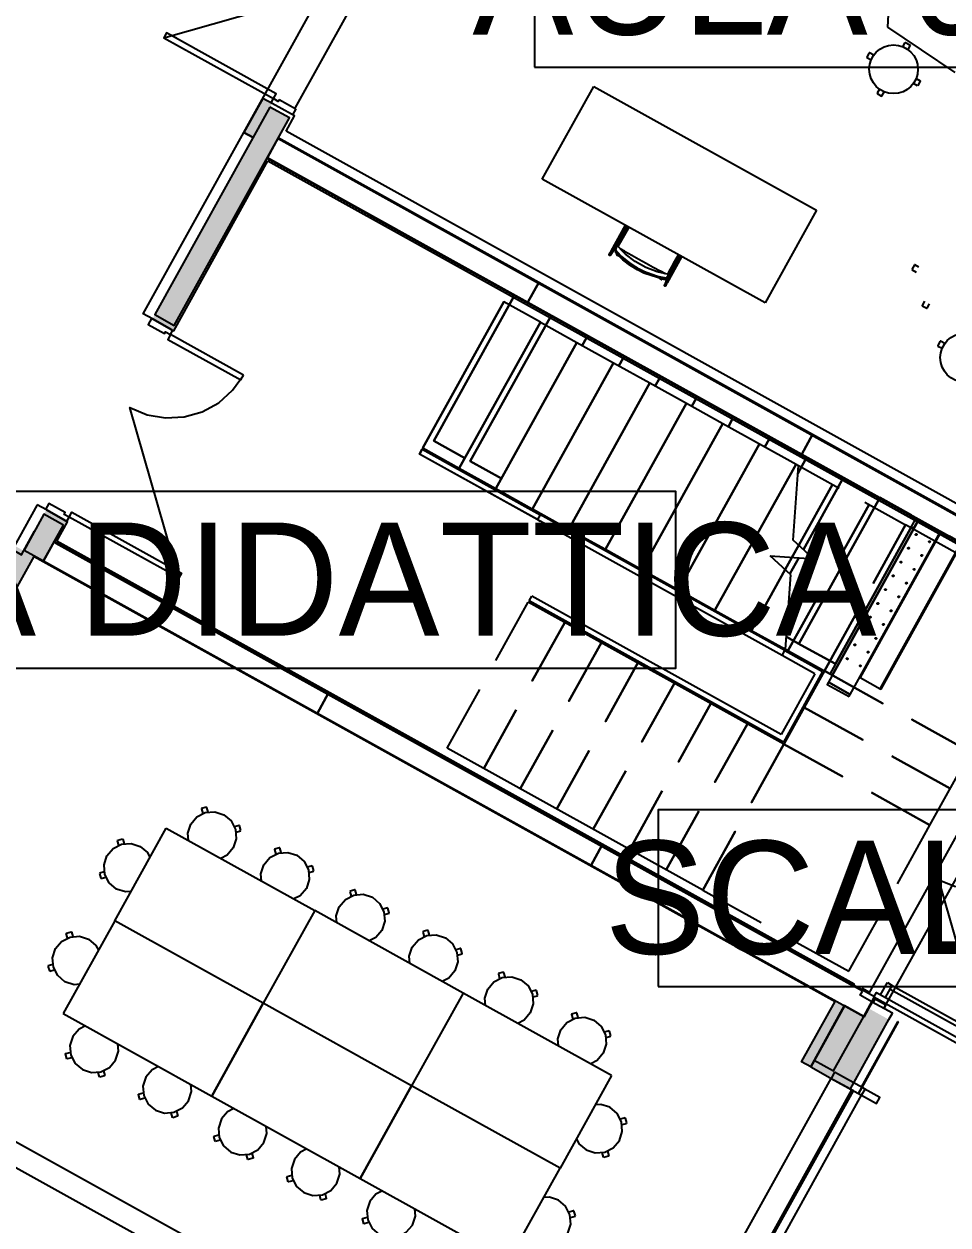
# Model space of a CAD drawing. Header units: metres. Extents: x 2.3 to 42.8, y 0.9 to 31.9.
# Drawn here: x 29.856 to 32.47, y 14.276 to 17.672 of the extents above; entities that cross this region are included whole.
import ezdxf

# ---------------------------------------------------------------- set-up
doc = ezdxf.new("R2010")
doc.units = ezdxf.units.M
for name, color, linetype in [('ARREDI', 9, 'Continuous'), ('PARETI_STRUTTURE', 7, 'Continuous'), ('PILASTRI_SETTI', 8, 'Continuous'), ('PORTE_SCALE', 2, 'Continuous'), ('WAYFINDING_RIQUADRI', 7, 'Continuous'), ('WAYFINDING_TESTI', 7, 'Continuous')]:
    doc.layers.add(name, color=color, linetype=linetype)

msp = doc.modelspace()

# ---------------------------------------------------------------- linework, layer by layer
at = {"layer": 'ARREDI'}
for points in [[(32.309, 17.8599), (32.2986, 17.6633)], [(32.2986, 17.6633), (32.4889, 17.5349)], [(32.3421, 17.6077), (32.3486, 17.6195)], [(32.3486, 17.6195), (32.3497, 17.6198)], [(32.3497, 17.6198), (32.3621, 17.6129)], [(32.3624, 17.6118), (32.3559, 17.6001)], [(32.3621, 17.6129), (32.3624, 17.6118)], [(32.247, 17.5904), (32.2401, 17.578)], [(32.2401, 17.578), (32.2404, 17.5769)], [(32.2404, 17.5769), (32.2521, 17.5704)], [(32.248, 17.5907), (32.247, 17.5904)], [(32.2598, 17.5842), (32.248, 17.5907)], [(31.3222, 17.2334), (31.4679, 17.4957)], [(31.4679, 17.4957), (32.0978, 17.1459)], [(32.3835, 17.4974), (32.3718, 17.504)], [(32.3795, 17.5177), (32.3912, 17.5112)], [(32.3846, 17.4978), (32.3835, 17.4975)], [(32.3915, 17.5101), (32.3846, 17.4978)], [(32.3912, 17.5112), (32.3915, 17.5101)], [(32.2757, 17.4881), (32.2692, 17.4763)], [(32.2692, 17.4763), (32.2695, 17.4753)], [(32.2695, 17.4753), (32.2819, 17.4684)], [(32.2819, 17.4684), (32.2829, 17.4687)], [(32.2829, 17.4687), (32.2894, 17.4804)], [(31.9522, 16.8836), (31.3222, 17.2334)], [(32.0978, 17.1459), (31.9522, 16.8836)], [(31.5668, 17.0976), (31.5649, 17.0941), (31.5575, 17.0807), (31.55, 17.0674), (31.5426, 17.054), (31.5364, 17.0429)], [(31.5138, 17.0175), (31.513, 17.0175), (31.5123, 17.0177), (31.5118, 17.0182), (31.5114, 17.0189), (31.5113, 17.0196), (31.5114, 17.0204), (31.5117, 17.0208), (31.5117, 17.0208), (31.5118, 17.021), (31.5124, 17.0215), (31.5131, 17.0217)], [(31.5156, 17.0195), (31.5155, 17.0188), (31.5152, 17.0184), (31.5152, 17.0183), (31.5151, 17.0182), (31.5145, 17.0177), (31.5138, 17.0175)], [(31.5162, 17.0292), (31.5161, 17.0292)], [(31.5161, 17.0292), (31.5162, 17.0292), (31.5165, 17.0291), (31.5169, 17.0288)], [(31.5169, 17.0288), (31.5175, 17.0285)], [(31.5251, 17.0326), (31.5245, 17.0331), (31.5241, 17.0338), (31.524, 17.0345), (31.524, 17.0345), (31.5242, 17.0352), (31.5242, 17.0353), (31.5245, 17.0358), (31.5251, 17.0363), (31.5258, 17.0365)], [(31.5258, 17.0365), (31.5266, 17.0365), (31.5273, 17.0362), (31.5279, 17.0358), (31.5282, 17.0351), (31.5283, 17.0344), (31.5283, 17.0344), (31.5282, 17.0337), (31.5281, 17.0335), (31.5278, 17.033), (31.5272, 17.0326), (31.5265, 17.0323)], [(31.5261, 17.0321), (31.5285, 17.0375), (31.5291, 17.0388)], [(31.527, 17.0298), (31.5277, 17.0287)], [(31.5277, 17.0287), (31.527, 17.0297)], [(31.5302, 17.0437), (31.5296, 17.0442), (31.5292, 17.0449), (31.5291, 17.0456), (31.5293, 17.0463), (31.5295, 17.0468), (31.5295, 17.0468), (31.5296, 17.047), (31.5302, 17.0474), (31.5309, 17.0477)], [(31.6668, 16.954), (31.6693, 16.9537), (31.6716, 16.9536), (31.6732, 16.9537), (31.6741, 16.9541), (31.6774, 16.959), (31.6806, 16.9639), (31.6473, 16.9714), (31.6152, 16.9837), (31.5853, 17.0003), (31.558, 17.021), (31.5339, 17.0454), (31.5315, 17.04), (31.5291, 17.0346)], [(31.5291, 17.0346), (31.5292, 17.0337), (31.53, 17.0322), (31.5313, 17.0303), (31.5329, 17.0284)], [(31.5329, 17.0284), (31.5312, 17.0304), (31.5299, 17.0323), (31.5292, 17.0337), (31.5291, 17.0346)], [(31.5294, 17.0256), (31.5293, 17.0255), (31.5292, 17.0255), (31.5293, 17.0255), (31.5295, 17.0257), (31.5298, 17.026), (31.5303, 17.0264), (31.5309, 17.0269), (31.5314, 17.0274)], [(31.5309, 17.0477), (31.5317, 17.0477), (31.5324, 17.0474), (31.5329, 17.0469), (31.5333, 17.0462), (31.5334, 17.0455)], [(31.5315, 17.0274), (31.5319, 17.0279), (31.5323, 17.0282), (31.5324, 17.0283)], [(31.5316, 17.0434), (31.5339, 17.0454)], [(31.5339, 17.0454), (31.5316, 17.0434)], [(31.5333, 17.0214), (31.533, 17.0208), (31.5327, 17.0202), (31.5324, 17.0198), (31.5323, 17.0196)], [(31.5769, 16.9906), (31.5613, 17.0019), (31.5466, 17.0146), (31.5329, 17.0284)], [(31.533, 17.0283), (31.5466, 17.0145), (31.5614, 17.0019), (31.5769, 16.9906)], [(31.5549, 17.0298), (31.5427, 17.0365)], [(31.5427, 17.0365), (31.5552, 17.0296), (31.5753, 17.0184), (31.5955, 17.0072), (31.6157, 16.996), (31.6359, 16.9848), (31.656, 16.9736), (31.6685, 16.9666)], [(31.6772, 16.9647), (31.6823, 16.9738), (31.6885, 16.9851), (31.6948, 16.9964), (31.7011, 17.0077), (31.7074, 17.019)], [(31.5914, 16.9818), (31.5774, 16.9903)], [(31.5775, 16.9902), (31.5914, 16.9818)], [(32.3746, 16.9905), (32.3678, 16.9781)], [(32.3757, 16.9908), (32.3746, 16.9905)], [(32.3874, 16.9843), (32.3757, 16.9908)], [(31.5963, 16.979), (31.6112, 16.9715), (31.6292, 16.9642), (31.6477, 16.9584), (31.6667, 16.9541)], [(31.6668, 16.954), (31.6479, 16.9584), (31.6293, 16.9642), (31.6112, 16.9715), (31.5963, 16.979)], [(31.6685, 16.9666), (31.6563, 16.9734)], [(31.6596, 16.9489), (31.6597, 16.9491), (31.66, 16.9495), (31.6603, 16.9501), (31.6607, 16.9507)], [(31.6663, 16.9497), (31.6663, 16.9494), (31.6662, 16.9494), (31.6662, 16.9494)], [(31.6666, 16.9516), (31.6665, 16.9509), (31.6664, 16.9502)], [(31.6675, 16.9501), (31.6664, 16.9502)], [(31.6664, 16.9502), (31.6674, 16.95)], [(31.667, 16.9536), (31.6669, 16.9534), (31.6669, 16.9529), (31.6667, 16.9523)], [(31.6741, 16.9541), (31.6733, 16.9537), (31.6716, 16.9536), (31.6694, 16.9537), (31.6669, 16.954)], [(31.6699, 16.9498), (31.6687, 16.9499)], [(31.6688, 16.9499), (31.6701, 16.9498)], [(31.6727, 16.9499), (31.671, 16.9498)], [(31.6711, 16.9497), (31.6727, 16.9499)], [(31.6735, 16.9507), (31.6733, 16.9515), (31.6734, 16.9522), (31.6737, 16.9527), (31.6737, 16.9529), (31.6743, 16.9534), (31.675, 16.9536), (31.6757, 16.9537), (31.6764, 16.9534), (31.677, 16.953), (31.6774, 16.9524)], [(31.6774, 16.9523), (31.6776, 16.9516), (31.6775, 16.9509), (31.6773, 16.9504), (31.6772, 16.9502), (31.6767, 16.9498), (31.6767, 16.9497), (31.676, 16.9495), (31.6752, 16.9494), (31.6745, 16.9497), (31.6739, 16.9501)], [(31.6777, 16.9565), (31.6768, 16.9552), (31.6744, 16.9516)], [(31.6806, 16.9639), (31.6803, 16.9616)], [(31.6805, 16.963), (31.681, 16.9635), (31.6817, 16.9638), (31.6825, 16.9639), (31.6832, 16.9636), (31.6838, 16.9632), (31.6842, 16.9626)], [(31.6842, 16.9626), (31.6844, 16.9618), (31.6843, 16.9611), (31.6842, 16.9609), (31.6842, 16.9609), (31.6839, 16.9604), (31.6834, 16.9599), (31.6827, 16.9596), (31.682, 16.9596)], [(32.3678, 16.9781), (32.3681, 16.977)], [(32.3681, 16.977), (32.3798, 16.9705)], [(31.6676, 16.932), (31.6674, 16.9328), (31.6675, 16.9335), (31.6676, 16.9337), (31.6676, 16.9338), (31.6679, 16.9342), (31.6684, 16.9347)], [(31.6716, 16.9337), (31.6717, 16.933), (31.6717, 16.9322), (31.6716, 16.932), (31.6716, 16.932), (31.6713, 16.9316), (31.6708, 16.9311), (31.6701, 16.9308), (31.6693, 16.9308), (31.6686, 16.931), (31.668, 16.9314), (31.6676, 16.932)], [(31.675, 16.941), (31.6756, 16.9407)], [(31.6756, 16.9407), (31.676, 16.9404), (31.6763, 16.9403)], [(31.6764, 16.9403), (31.6763, 16.9403)], [(32.4033, 16.8881), (32.3968, 16.8764)], [(32.4106, 16.8688), (32.4171, 16.8805)], [(32.3968, 16.8764), (32.3971, 16.8754)], [(32.3971, 16.8753), (32.4095, 16.8685)], [(32.4095, 16.8685), (32.4106, 16.8688)], [(32.4478, 16.7748), (32.4409, 16.7625)], [(32.4409, 16.7624), (32.4412, 16.7614)], [(32.4412, 16.7614), (32.4529, 16.7549)], [(32.4489, 16.7751), (32.4478, 16.7748)], [(32.4606, 16.7686), (32.4489, 16.7751)], [(32.0005, 15.8864), (30.9748, 16.4559), (30.9824, 16.4697), (31.3167, 16.2841)], [(32.0082, 15.9001), (30.9824, 16.4697), (30.9748, 16.4559)], [(31.3091, 16.2703), (30.9748, 16.4559)], [(32.0468, 16.4236), (32.1624, 16.3595)], [(32.2342, 16.3196), (32.3497, 16.2555)], [(31.3238, 16.2801), (31.3167, 16.2841), (31.3091, 16.2703), (31.3162, 16.2664)], [(32.5152, 16.1635), (32.3497, 16.2555)], [(31.1908, 15.8717), (31.2827, 16.0372)], [(32.0056, 15.6358), (31.2827, 16.0372)], [(31.2847, 16.0407), (31.2923, 16.0544)], [(32.0041, 15.6412), (31.2847, 16.0407)], [(31.998, 15.6626), (31.2923, 16.0544)], [(32.0935, 15.8347), (32.0005, 15.8864), (32.0082, 15.9001)], [(32.0082, 15.9001), (32.115, 15.8409)], [(32.0101, 15.9036), (32.1203, 15.8424)], [(32.0935, 15.8347), (31.998, 15.6626)], [(32.115, 15.8409), (32.0041, 15.6412)], [(32.1203, 15.8424), (32.0056, 15.6358)], [(31.0534, 15.6241), (31.1453, 15.7897)], [(32.4187, 15.4065), (32.5334, 15.613), (32.3678, 15.7049), (32.5334, 15.613), (32.6253, 15.7786)], [(31.7763, 15.2228), (31.0534, 15.6241)], [(30.3723, 15.457), (30.3587, 15.4531)], [(30.3733, 15.4564), (30.3723, 15.457)], [(30.3769, 15.4435), (30.3733, 15.4564)], [(30.3214, 15.3631), (30.3197, 15.3834), (30.3279, 15.409), (30.3453, 15.4295), (30.3692, 15.4418), (30.396, 15.444), (30.4216, 15.4358), (30.4421, 15.4184), (30.4544, 15.3945)], [(30.3587, 15.4531), (30.3581, 15.4521)], [(30.3581, 15.4521), (30.3618, 15.4392)], [(30.1129, 15.1357), (30.2585, 15.398)], [(30.2585, 15.398), (30.6785, 15.1648)], [(30.4544, 15.3945), (30.4566, 15.3677), (30.4484, 15.3421), (30.431, 15.3216), (30.4129, 15.3123)], [(30.4647, 15.4056), (30.4519, 15.402)], [(30.4562, 15.3868), (30.4691, 15.3905)], [(30.4657, 15.4051), (30.4647, 15.4056)], [(30.4696, 15.3915), (30.4657, 15.4051)], [(30.4691, 15.3905), (30.4696, 15.3915)], [(31.7763, 15.2228), (31.8682, 15.3883), (31.7763, 15.2228), (31.9418, 15.1308)], [(32.3268, 15.2409), (32.4187, 15.4065)], [(30.085, 15.267), (30.0828, 15.2938), (30.091, 15.3194), (30.1084, 15.3399), (30.1323, 15.3522), (30.1591, 15.3544), (30.1847, 15.3462), (30.2052, 15.3288), (30.2124, 15.3149)], [(30.1212, 15.3625), (30.1217, 15.3635)], [(30.1249, 15.3496), (30.1212, 15.3625)], [(30.1217, 15.3635), (30.1353, 15.3674)], [(30.1354, 15.3674), (30.1363, 15.3668)], [(30.1363, 15.3668), (30.14, 15.354)], [(30.5279, 15.2484), (30.5263, 15.2687), (30.5345, 15.2943), (30.5519, 15.3148), (30.5758, 15.3271), (30.6026, 15.3293), (30.6282, 15.3211), (30.6487, 15.3037), (30.661, 15.2798)], [(30.5652, 15.3384), (30.5647, 15.3374)], [(30.5647, 15.3374), (30.5683, 15.3245)], [(30.5788, 15.3423), (30.5652, 15.3384)], [(30.5798, 15.3418), (30.5788, 15.3423)], [(30.5835, 15.3289), (30.5798, 15.3418)], [(30.6713, 15.291), (30.6584, 15.2873)], [(30.6723, 15.2904), (30.6713, 15.291)], [(30.6762, 15.2768), (30.6722, 15.2904)], [(30.0704, 15.271), (30.0698, 15.2701)], [(30.0698, 15.2701), (30.0737, 15.2564)], [(30.0833, 15.2747), (30.0704, 15.271)], [(30.0737, 15.2564), (30.0747, 15.2559)], [(30.0747, 15.2559), (30.0876, 15.2596)], [(30.159, 15.2188), (30.1434, 15.2175), (30.1178, 15.2257), (30.0973, 15.2431), (30.085, 15.267)], [(30.661, 15.2798), (30.6632, 15.253), (30.655, 15.2274), (30.6376, 15.2069), (30.6195, 15.1976)], [(30.6627, 15.2721), (30.6756, 15.2758)], [(30.6756, 15.2758), (30.6762, 15.2768)], [(30.7786, 15.2199), (30.7781, 15.2189)], [(30.7781, 15.2189), (30.7818, 15.206)], [(30.7923, 15.2238), (30.7786, 15.2199)], [(30.7932, 15.2233), (30.7923, 15.2238)], [(30.7969, 15.2104), (30.7932, 15.2233)], [(30.7414, 15.1299), (30.7397, 15.1502), (30.7479, 15.1758), (30.7653, 15.1963), (30.7892, 15.2086), (30.816, 15.2108), (30.8416, 15.2026), (30.8621, 15.1852), (30.8744, 15.1613)], [(30.6785, 15.1648), (30.5328, 14.9025), (30.1129, 15.1357)], [(31.0985, 14.9316), (30.6785, 15.1648), (30.5328, 14.9025)], [(30.8744, 15.1613), (30.8766, 15.1345), (30.8684, 15.1089), (30.851, 15.0884), (30.8329, 15.0791)], [(30.8847, 15.1725), (30.8718, 15.1688)], [(30.8761, 15.1536), (30.889, 15.1573)], [(30.8857, 15.1719), (30.8847, 15.1725)], [(30.8896, 15.1583), (30.8857, 15.1719)], [(30.889, 15.1573), (30.8896, 15.1583)], [(32.1894, 14.9934), (32.2813, 15.159)], [(29.9394, 15.0047), (29.9372, 15.0315), (29.9454, 15.0571), (29.9628, 15.0776), (29.9867, 15.0899), (30.0135, 15.0921), (30.0391, 15.0839), (30.0596, 15.0665), (30.0667, 15.0526)], [(29.9755, 15.1002), (29.9761, 15.1012)], [(29.9792, 15.0873), (29.9755, 15.1002)], [(29.9761, 15.1012), (29.9897, 15.1051)], [(29.9897, 15.1051), (29.9907, 15.1045)], [(29.9907, 15.1045), (29.9944, 15.0916)], [(30.9479, 15.0152), (30.9462, 15.0355), (30.9544, 15.0611), (30.9718, 15.0817), (30.9957, 15.0939), (31.0225, 15.0962), (31.0481, 15.0879), (31.0686, 15.0706), (31.0809, 15.0466)], [(30.9852, 15.1052), (30.9846, 15.1042)], [(30.9846, 15.1042), (30.9883, 15.0914)], [(30.9988, 15.1091), (30.9852, 15.1052)], [(30.9998, 15.1086), (30.9988, 15.1091)], [(31.0035, 15.0957), (30.9998, 15.1086)], [(32.0238, 15.0853), (32.1894, 14.9934)], [(31.0809, 15.0466), (31.0831, 15.0198), (31.0749, 14.9943), (31.0576, 14.9737), (31.0394, 14.9644)], [(31.0912, 15.0578), (31.0784, 15.0541)], [(31.0922, 15.0572), (31.0912, 15.0578)], [(31.0961, 15.0436), (31.0922, 15.0572)], [(29.9376, 15.0124), (29.9247, 15.0087)], [(31.0827, 15.0389), (31.0956, 15.0426)], [(31.0956, 15.0426), (31.0961, 15.0436)], [(29.9247, 15.0087), (29.9242, 15.0078)], [(29.9242, 15.0078), (29.9281, 14.9941)], [(29.9281, 14.9941), (29.9291, 14.9936)], [(29.9291, 14.9936), (29.942, 14.9973)], [(30.0134, 14.9565), (29.9978, 14.9552), (29.9722, 14.9634), (29.9517, 14.9808), (29.9394, 15.0047)], [(31.1986, 14.9867), (31.198, 14.9857)], [(31.198, 14.9857), (31.2017, 14.9728)], [(31.2122, 14.9906), (31.1986, 14.9867)], [(31.2132, 14.9901), (31.2122, 14.9906)], [(31.2169, 14.9772), (31.2132, 14.9901)], [(31.1613, 14.8967), (31.1597, 14.917), (31.1679, 14.9426), (31.1853, 14.9631), (31.2092, 14.9754), (31.236, 14.9776), (31.2616, 14.9694), (31.2821, 14.9521), (31.2944, 14.9281)], [(31.0984, 14.9316), (30.9528, 14.6693), (30.5328, 14.9025)], [(31.5184, 14.6985), (31.0985, 14.9316), (30.9528, 14.6693)], [(31.2944, 14.9281), (31.2966, 14.9013), (31.2884, 14.8757), (31.271, 14.8552), (31.2529, 14.8459)], [(31.3047, 14.9393), (31.2918, 14.9356)], [(31.2961, 14.9204), (31.309, 14.9241)], [(31.3056, 14.9387), (31.3047, 14.9393)], [(31.3095, 14.9251), (31.3056, 14.9387)], [(31.309, 14.9241), (31.3095, 14.9251)], [(31.4188, 14.8759), (31.4051, 14.872)], [(31.4197, 14.8754), (31.4188, 14.8759)], [(31.3679, 14.7821), (31.3662, 14.8024), (31.3744, 14.828), (31.3918, 14.8485), (31.4157, 14.8608), (31.4425, 14.863), (31.4681, 14.8547), (31.4886, 14.8374), (31.5009, 14.8135)], [(31.4051, 14.872), (31.4046, 14.8711)], [(31.4046, 14.8711), (31.4083, 14.8582)], [(31.4234, 14.8625), (31.4197, 14.8754)], [(32.2254, 14.6651), (32.3282, 14.8501)], [(32.3285, 14.8499), (32.2258, 14.6649)], [(30.0301, 14.8385), (30.012, 14.8292), (29.9946, 14.8087), (29.9864, 14.7831), (29.9886, 14.7563), (30.0009, 14.7324), (30.0214, 14.715), (30.047, 14.7068), (30.0738, 14.709)], [(31.5009, 14.8135), (31.5031, 14.7867), (31.4949, 14.7611), (31.4775, 14.7406), (31.4594, 14.7312)], [(31.5112, 14.8246), (31.4983, 14.8209)], [(31.5026, 14.8058), (31.5155, 14.8095)], [(31.5122, 14.8241), (31.5112, 14.8246)], [(31.5161, 14.8104), (31.5122, 14.8241)], [(31.5155, 14.8095), (31.5161, 14.8104)], [(30.0738, 14.709), (30.0977, 14.7213), (30.1151, 14.7418), (30.1233, 14.7674), (30.1216, 14.7877)], [(29.9734, 14.7593), (29.974, 14.7603)], [(29.9773, 14.7457), (29.9734, 14.7593)], [(29.974, 14.7603), (29.9869, 14.7639)], [(29.9783, 14.7451), (29.9773, 14.7457)], [(29.9912, 14.7488), (29.9783, 14.7451)], [(30.0698, 14.6943), (30.0661, 14.7072)], [(30.0812, 14.7116), (30.0849, 14.6987)], [(30.2367, 14.7238), (30.2185, 14.7145), (30.2011, 14.694), (30.1929, 14.6684), (30.1951, 14.6416), (30.2074, 14.6177), (30.2279, 14.6003), (30.2535, 14.5921), (30.2803, 14.5943)], [(30.0708, 14.6938), (30.0698, 14.6943)], [(30.0844, 14.6977), (30.0708, 14.6938)], [(30.0849, 14.6987), (30.0844, 14.6977)], [(30.2803, 14.5943), (30.3042, 14.6066), (30.3216, 14.6271), (30.3298, 14.6527), (30.3282, 14.673)], [(31.5184, 14.6985), (31.3728, 14.4362)], [(30.18, 14.6446), (30.1805, 14.6456)], [(30.1839, 14.631), (30.18, 14.6446)], [(30.1805, 14.6456), (30.1934, 14.6493)], [(31.3728, 14.4362), (30.9528, 14.6693)], [(30.1848, 14.6304), (30.1839, 14.631)], [(30.1977, 14.6341), (30.1848, 14.6304)], [(30.4501, 14.6053), (30.432, 14.596), (30.4146, 14.5755), (30.4064, 14.5499), (30.4086, 14.5231), (30.4209, 14.4992), (30.4414, 14.4818), (30.467, 14.4736), (30.4938, 14.4758)], [(31.499, 14.4819), (31.5229, 14.4942), (31.5403, 14.5148), (31.5485, 14.5404), (31.5463, 14.5671), (31.534, 14.591), (31.5135, 14.6084), (31.4879, 14.6167), (31.4723, 14.6154)], [(30.2763, 14.5796), (30.2726, 14.5925)], [(30.2773, 14.5791), (30.2763, 14.5796)], [(30.2909, 14.583), (30.2773, 14.5791)], [(30.2878, 14.5969), (30.2915, 14.584)], [(30.2915, 14.584), (30.2909, 14.583)], [(31.5566, 14.5783), (31.5437, 14.5746)], [(31.5575, 14.5777), (31.5566, 14.5783)], [(31.5614, 14.5641), (31.5575, 14.5777)], [(30.4938, 14.4758), (30.5177, 14.4881), (30.535, 14.5086), (30.5433, 14.5342), (30.5416, 14.5545)], [(31.548, 14.5594), (31.5609, 14.5631)], [(31.5609, 14.5631), (31.5614, 14.5641)], [(30.3934, 14.5261), (30.3939, 14.5271)], [(30.3973, 14.5125), (30.3934, 14.5261)], [(30.3939, 14.5271), (30.4068, 14.5308)], [(30.3983, 14.5119), (30.3973, 14.5125)], [(30.4112, 14.5156), (30.3983, 14.5119)], [(31.4189, 14.5193), (31.4261, 14.5053), (31.4466, 14.488), (31.4722, 14.4797), (31.499, 14.4819)], [(30.4898, 14.4611), (30.4861, 14.474)], [(30.5012, 14.4784), (30.5049, 14.4655)], [(30.6566, 14.4906), (30.6385, 14.4813), (30.6211, 14.4608), (30.6129, 14.4352), (30.6151, 14.4084), (30.6274, 14.3845), (30.6479, 14.3671), (30.6735, 14.3589), (30.7003, 14.3611)], [(31.495, 14.4673), (31.4913, 14.4802)], [(31.5096, 14.4707), (31.4959, 14.4668)], [(31.5064, 14.4845), (31.5101, 14.4716)], [(31.5101, 14.4716), (31.5096, 14.4707)], [(30.4907, 14.4606), (30.4898, 14.4611)], [(30.5044, 14.4645), (30.4907, 14.4606)], [(30.5049, 14.4655), (30.5044, 14.4645)], [(30.7003, 14.3611), (30.7242, 14.3734), (30.7416, 14.3939), (30.7498, 14.4195), (30.7481, 14.4398)], [(31.4959, 14.4668), (31.495, 14.4673)], [(30.5999, 14.4114), (30.6005, 14.4124)], [(30.6038, 14.3978), (30.5999, 14.4114)], [(30.6005, 14.4124), (30.6134, 14.4161)], [(30.6177, 14.4009), (30.6048, 14.3973)], [(30.6048, 14.3973), (30.6038, 14.3978)], [(30.87, 14.3721), (30.8519, 14.3628), (30.8345, 14.3423), (30.8263, 14.3167), (30.8285, 14.2899), (30.8408, 14.266), (30.8613, 14.2486), (30.8869, 14.2404), (30.9137, 14.2426)], [(30.6963, 14.3465), (30.6926, 14.3594)], [(30.6973, 14.3459), (30.6963, 14.3465)], [(30.7109, 14.3498), (30.6973, 14.3459)], [(30.7077, 14.3637), (30.7114, 14.3508)], [(30.7114, 14.3508), (30.7109, 14.3498)], [(31.3533, 14.2196), (31.3772, 14.2319), (31.3946, 14.2524), (31.4028, 14.278), (31.4006, 14.3048), (31.3883, 14.3287), (31.3678, 14.3461), (31.3422, 14.3544), (31.3266, 14.3531)], [(30.9137, 14.2426), (30.9376, 14.2549), (30.955, 14.2754), (30.9632, 14.301), (30.9616, 14.3213)], [(31.4109, 14.316), (31.398, 14.3123)], [(31.4024, 14.2971), (31.4153, 14.3008)], [(31.4119, 14.3154), (31.4109, 14.316)], [(31.4158, 14.3018), (31.4119, 14.3154)], [(31.4153, 14.3008), (31.4158, 14.3018)], [(30.8134, 14.2929), (30.8139, 14.2939)], [(30.8173, 14.2793), (30.8134, 14.2929)], [(30.8139, 14.2939), (30.8268, 14.2976)], [(30.8182, 14.2788), (30.8173, 14.2793)], [(30.8311, 14.2824), (30.8182, 14.2787)]]:
    msp.add_lwpolyline(points, dxfattribs=at)
for points in [[(30.5521, 17.437), (30.2262, 16.8501), (30.2813, 16.8195), (30.6072, 17.4065)], [(31.3121, 16.9408), (30.5756, 17.3497), (30.5451, 17.2946), (31.2815, 16.8857)], [(32.0866, 16.5107), (31.3121, 16.9408), (31.2815, 16.8857), (32.056, 16.4556)], [(32.8611, 16.0807), (32.0866, 16.5107), (32.056, 16.4556), (32.8305, 16.0256)], [(32.0477, 16.1982), (32.1431, 16.3701)], [(32.3792, 16.2728), (32.3655, 16.2804), (32.3669, 16.283), (32.2774, 16.3327), (32.048, 15.9196), (32.1513, 15.8623)], [(32.1545, 16.1473), (32.2464, 16.3128)], [(29.9678, 16.255), (29.9128, 16.2856), (29.8564, 16.184), (29.9114, 16.1534)], [(32.1935, 15.7761), (32.4481, 16.2346), (32.3861, 16.269), (32.1316, 15.8105)], [(32.4697, 16.2248), (32.3664, 16.2822), (32.3655, 16.2804), (32.4687, 16.2231)], [(32.3659, 16.2487), (32.1365, 15.8356), (32.1434, 15.8318), (32.3727, 16.2449)], [(32.2578, 16.0899), (32.3497, 16.2555)], [(29.9114, 16.1535), (30.686, 15.7234), (30.7166, 15.7785), (29.942, 16.2085)], [(32.5074, 16.205), (32.4736, 16.2238), (32.4722, 16.2212), (32.4488, 16.2342), (32.2209, 15.8237), (32.278, 15.7919)], [(32.3782, 16.2295), (32.3793, 16.2304), (32.3808, 16.2302), (32.3818, 16.2291), (32.3816, 16.2276), (32.3804, 16.2266), (32.3789, 16.2268), (32.378, 16.228)], [(32.4153, 16.2088), (32.4165, 16.2098), (32.418, 16.2096), (32.4189, 16.2084), (32.4188, 16.2069), (32.4176, 16.206), (32.4161, 16.2062), (32.4152, 16.2073)], [(32.3563, 16.1889), (32.3565, 16.1904), (32.3577, 16.1914), (32.3592, 16.1912), (32.3601, 16.19), (32.3599, 16.1885), (32.3587, 16.1876), (32.3572, 16.1878)], [(32.3935, 16.1683), (32.3937, 16.1698), (32.3948, 16.1707), (32.3963, 16.1706), (32.3973, 16.1694), (32.3971, 16.1679), (32.3959, 16.167), (32.3944, 16.1671)], [(32.0093, 16.129), (32.0285, 16.1636)], [(32.3348, 16.1514), (32.336, 16.1523), (32.3375, 16.1522), (32.3384, 16.151), (32.3383, 16.1495), (32.3371, 16.1486), (32.3356, 16.1487), (32.3346, 16.1499)], [(32.313, 16.1109), (32.3131, 16.1124), (32.3143, 16.1133), (32.3158, 16.1131), (32.3168, 16.112), (32.3166, 16.1105), (32.3154, 16.1095), (32.3139, 16.1097)], [(32.372, 16.1308), (32.3732, 16.1317), (32.3747, 16.1315), (32.3756, 16.1304), (32.3754, 16.1289), (32.3743, 16.1279), (32.3728, 16.1281), (32.3718, 16.1293)], [(32.0171, 15.8997), (32.109, 16.0653)], [(32.2915, 16.0733), (32.2926, 16.0743), (32.2941, 16.0741), (32.2951, 16.0729), (32.2949, 16.0714), (32.2937, 16.0705), (32.2922, 16.0707), (32.2913, 16.0718)], [(32.3501, 16.0902), (32.3503, 16.0917), (32.3515, 16.0927), (32.353, 16.0925), (32.3539, 16.0913), (32.3538, 16.0898), (32.3526, 16.0889), (32.3511, 16.0891)], [(32.2696, 16.0328), (32.2698, 16.0343), (32.271, 16.0352), (32.2725, 16.0351), (32.2734, 16.0339), (32.2732, 16.0324), (32.272, 16.0315), (32.2705, 16.0316)], [(32.3286, 16.0527), (32.3298, 16.0536), (32.3313, 16.0535), (32.3322, 16.0523), (32.3321, 16.0508), (32.3309, 16.0498), (32.3294, 16.05), (32.3285, 16.0512)], [(32.1203, 15.8424), (32.2122, 16.0079)], [(32.3068, 16.0122), (32.307, 16.0137), (32.3081, 16.0146), (32.3096, 16.0144), (32.3106, 16.0132), (32.3104, 16.0117), (32.3092, 16.0108), (32.3077, 16.011)], [(31.386, 15.9799), (31.2941, 15.8143)], [(32.2479, 15.9938), (32.2481, 15.9953), (32.2493, 15.9962), (32.2508, 15.996), (32.2517, 15.9948), (32.2515, 15.9933), (32.2504, 15.9924), (32.2489, 15.9926)], [(32.2853, 15.9746), (32.2865, 15.9755), (32.288, 15.9754), (32.2889, 15.9742), (32.2887, 15.9727), (32.2875, 15.9718), (32.286, 15.9719), (32.2851, 15.9731)], [(32.2264, 15.9562), (32.2276, 15.9572), (32.2291, 15.957), (32.23, 15.9558), (32.2299, 15.9543), (32.2287, 15.9534), (32.2272, 15.9535), (32.2263, 15.9547)], [(32.2634, 15.9341), (32.2636, 15.9356), (32.2648, 15.9365), (32.2663, 15.9363), (32.2672, 15.9352), (32.2671, 15.9337), (32.2659, 15.9327), (32.2644, 15.9329)], [(31.4893, 15.9225), (31.3974, 15.757)], [(32.2046, 15.9157), (32.2048, 15.9172), (32.2059, 15.9181), (32.2074, 15.918), (32.2084, 15.9168), (32.2082, 15.9153), (32.207, 15.9143), (32.2055, 15.9145)], [(32.2419, 15.8965), (32.2431, 15.8975), (32.2446, 15.8973), (32.2455, 15.8961), (32.2454, 15.8946), (32.2442, 15.8937), (32.2427, 15.8939), (32.2418, 15.895)], [(31.5925, 15.8652), (31.5006, 15.6997)], [(32.1831, 15.8781), (32.1843, 15.8791), (32.1858, 15.8789), (32.1867, 15.8777), (32.1865, 15.8762), (32.1853, 15.8753), (32.1838, 15.8755), (32.1829, 15.8766)], [(32.1203, 15.8424), (32.2859, 15.7505)], [(32.2201, 15.856), (32.2203, 15.8575), (32.2214, 15.8584), (32.2229, 15.8583), (32.2239, 15.8571), (32.2237, 15.8556), (32.2225, 15.8547), (32.221, 15.8548)], [(31.6958, 15.8079), (31.6039, 15.6423)], [(32.1901, 15.77), (32.1935, 15.7761), (32.1316, 15.8105), (32.1282, 15.8044)], [(30.686, 15.7234), (31.4605, 15.2933), (31.4911, 15.3484), (30.7166, 15.7785)], [(31.2486, 15.7324), (31.1567, 15.5668)], [(31.7991, 15.7505), (31.7072, 15.585)], [(32.063, 15.7391), (32.2285, 15.6472)], [(31.9024, 15.6932), (31.8104, 15.5276)], [(31.3518, 15.675), (31.2599, 15.5095)], [(32.0056, 15.6358), (31.9137, 15.4703)], [(32.0056, 15.6358), (32.1712, 15.5439)], [(31.4551, 15.6177), (31.3632, 15.4521)], [(32.3105, 15.6017), (32.4761, 15.5098)], [(31.5584, 15.5603), (31.4665, 15.3948)], [(31.6617, 15.503), (31.5697, 15.3374)], [(32.2532, 15.4984), (32.4187, 15.4065)], [(31.7649, 15.4457), (31.673, 15.2801)], [(31.4605, 15.2934), (32.2314, 14.8653), (32.2619, 14.9204), (31.4911, 15.3484)], [(29.9672, 14.8734), (30.3872, 14.6402), (30.5328, 14.9025), (30.1129, 15.1357)], [(30.3872, 14.6402), (30.8072, 14.407), (30.9528, 14.6693), (30.5328, 14.9025)], [(32.1763, 14.8959), (32.0908, 14.742), (32.1459, 14.7115), (32.2314, 14.8653)], [(32.3282, 14.8501), (32.2159, 14.6479), (32.2162, 14.6477), (32.3285, 14.8499)], [(30.8072, 14.407), (31.2271, 14.1739), (31.3728, 14.4362), (30.9528, 14.6693)], [(32.1972, 14.6583), (31.9193, 14.1577), (31.9244, 14.1548), (32.2024, 14.6554)]]:
    msp.add_lwpolyline(points, close=True, dxfattribs=at)
for centre in [(32.3158, 17.5441), (32.5166, 16.7285)]:
    msp.add_circle(centre, 0.0689, dxfattribs=at)
at = {"layer": 'PARETI_STRUTTURE'}
for points in [[(30.2195, 16.8381), (30.1937, 16.8524), (30.4785, 17.3654), (32.346, 20.7287)], [(30.5784, 17.4585), (30.5755, 17.4533), (30.5618, 17.461), (30.5694, 17.4748), (30.2596, 17.6468), (30.252, 17.633), (30.7338, 17.7708), (30.7047, 17.7936), (30.6841, 17.8242), (30.6739, 17.8597), (30.6752, 17.8967), (30.6879, 17.9314)], [(30.8461, 17.8368), (30.6225, 17.434)], [(30.252, 17.633), (30.5618, 17.461)], [(30.2872, 17.6315), (30.2734, 17.6391)], [(30.532, 17.4617), (30.4785, 17.3653), (30.5043, 17.351)], [(30.5578, 17.4474), (30.532, 17.4617)], [(30.5551, 17.4489), (30.5618, 17.461)], [(30.5784, 17.4585), (30.6252, 17.4325)], [(30.6129, 17.4168), (30.5578, 17.4474)], [(30.6129, 17.4168), (30.5578, 17.4474)], [(30.6252, 17.4325), (30.6157, 17.4153)], [(30.5976, 17.369), (30.6215, 17.412), (30.6129, 17.4168)], [(30.5043, 17.351), (30.4785, 17.3654)], [(32.8497, 16.1185), (30.5976, 17.369)], [(32.8612, 16.0784), (30.5747, 17.348)], [(30.5747, 17.348), (30.5833, 17.3432)], [(30.5833, 17.3432), (32.8354, 16.0927)], [(32.8048, 16.0377), (30.5441, 17.2929), (30.5413, 17.2877)], [(30.5413, 17.2877), (30.5441, 17.2929)], [(30.5441, 17.2929), (32.8306, 16.0233)], [(30.2746, 16.8075), (30.2798, 16.8047), (30.5464, 17.2849)], [(30.5464, 17.2849), (32.802, 16.0325)], [(31.5571, 17.103), (31.5161, 17.0292)], [(31.5305, 17.0461), (31.5609, 17.1009)], [(31.563, 17.0997), (31.532, 17.0438)], [(31.5364, 17.0428), (31.5668, 17.0976)], [(31.5295, 17.0468), (31.5117, 17.0208)], [(31.5152, 17.0184), (31.5331, 17.0443)], [(31.5242, 17.0353), (31.5292, 17.046)], [(31.5285, 17.0375), (31.5276, 17.0359)], [(31.5332, 17.0441), (31.5331, 17.044), (31.533, 17.0439), (31.533, 17.0437), (31.5329, 17.0436), (31.5329, 17.0435), (31.5328, 17.0434), (31.5328, 17.0433), (31.5327, 17.0432), (31.5327, 17.043), (31.5326, 17.0429), (31.5325, 17.0428), (31.5325, 17.0427), (31.5324, 17.0426), (31.5324, 17.0425), (31.5323, 17.0423), (31.5323, 17.0422), (31.5322, 17.0421), (31.5321, 17.042), (31.5321, 17.0419), (31.532, 17.0417), (31.532, 17.0416), (31.5319, 17.0415), (31.5319, 17.0414), (31.5318, 17.0413), (31.5318, 17.0412), (31.5317, 17.041), (31.5316, 17.0409), (31.5316, 17.0408), (31.5315, 17.0407), (31.5315, 17.0406), (31.5314, 17.0404), (31.5314, 17.0403), (31.5313, 17.0402), (31.5313, 17.0401), (31.5312, 17.04), (31.5311, 17.0398), (31.5311, 17.0397), (31.531, 17.0396), (31.531, 17.0395), (31.5309, 17.0394), (31.5309, 17.0392), (31.5308, 17.0391), (31.5307, 17.039), (31.5307, 17.0389), (31.5306, 17.0388), (31.5306, 17.0387), (31.5305, 17.0385), (31.5305, 17.0384), (31.5304, 17.0383), (31.5304, 17.0382), (31.5303, 17.0381), (31.5302, 17.0379), (31.5302, 17.0378), (31.5301, 17.0377), (31.5301, 17.0376), (31.53, 17.0375), (31.53, 17.0373), (31.5299, 17.0372), (31.5299, 17.0371), (31.5298, 17.037), (31.5297, 17.0369), (31.5297, 17.0368), (31.5296, 17.0366), (31.5296, 17.0365), (31.5295, 17.0364), (31.5295, 17.0363), (31.5294, 17.0362), (31.5293, 17.0361), (31.5293, 17.0359), (31.5292, 17.0358), (31.5292, 17.0357), (31.5291, 17.0356), (31.5291, 17.0355), (31.529, 17.0353), (31.529, 17.0352), (31.5289, 17.0351), (31.5288, 17.035), (31.5288, 17.0349), (31.5287, 17.0347), (31.5287, 17.0346), (31.5286, 17.0345), (31.5286, 17.0344), (31.5285, 17.0343), (31.5285, 17.0342), (31.5284, 17.034), (31.5283, 17.0339), (31.5283, 17.0338), (31.5282, 17.0337), (31.5282, 17.0336), (31.5281, 17.0335)], [(31.5289, 17.0434), (31.5304, 17.0459)], [(31.5917, 16.9766), (31.5702, 16.9899), (31.5502, 17.0054), (31.5318, 17.0227), (31.5292, 17.0255)], [(31.5323, 17.0195), (31.5383, 17.0162)], [(31.5325, 17.0283), (31.5505, 17.0109), (31.5702, 16.9953), (31.5913, 16.9818), (31.5938, 16.9804)], [(31.7076, 17.0194), (31.6772, 16.9647)], [(31.6806, 16.9619), (31.7114, 17.0173)], [(31.7135, 17.0161), (31.6816, 16.9586)], [(31.6764, 16.9403), (31.7173, 17.014)], [(31.6662, 16.9494), (31.6098, 16.9675), (31.5917, 16.9766)], [(31.5938, 16.9804), (31.6163, 16.9693), (31.6398, 16.9606), (31.6641, 16.9542), (31.667, 16.9536)], [(31.6534, 16.9523), (31.6596, 16.9488)], [(31.6749, 16.9504), (31.6676, 16.9338)], [(31.6716, 16.932), (31.6842, 16.9609)], [(31.6737, 16.9527), (31.68, 16.9626)], [(31.6772, 16.9558), (31.6753, 16.9514)], [(31.6759, 16.9535), (31.6768, 16.9552)], [(31.6802, 16.9626), (31.6798, 16.9616)], [(31.317, 16.8289), (31.2137, 16.8862), (30.9843, 16.4731), (31.2137, 16.8862)], [(30.2168, 16.8396), (30.2072, 16.8224), (30.2541, 16.7964), (30.2569, 16.8016), (30.2707, 16.7939), (30.2774, 16.806)], [(30.2746, 16.8075), (30.2195, 16.8381)], [(30.2195, 16.8381), (30.2746, 16.8075)], [(31.317, 16.8289), (31.0876, 16.4158), (31.317, 16.8289), (31.4202, 16.7715)], [(30.2707, 16.794), (30.263, 16.7802), (30.4696, 16.6655), (30.4772, 16.6793)], [(30.4772, 16.6793), (30.2707, 16.794)], [(31.4355, 16.7631), (31.4474, 16.7846)], [(31.4355, 16.7631), (31.4474, 16.7846), (31.4355, 16.7631)], [(31.4474, 16.7846), (31.4355, 16.7631)], [(31.4202, 16.7715), (31.1909, 16.3584), (31.4202, 16.7715), (31.5235, 16.7142)], [(31.5235, 16.7142), (31.2942, 16.3011), (31.5235, 16.7142), (31.6268, 16.6569)], [(31.5388, 16.7057), (31.5507, 16.7272)], [(31.5388, 16.7057), (31.5507, 16.7272), (31.5388, 16.7057)], [(31.5507, 16.7272), (31.5388, 16.7057)], [(30.2938, 16.1056), (29.984, 16.2776), (29.9916, 16.2914), (30.3014, 16.1194), (30.2938, 16.1056), (30.156, 16.5874), (30.2048, 16.5671), (30.257, 16.5581), (30.3098, 16.561), (30.3607, 16.5755), (30.407, 16.601), (30.4465, 16.6362), (30.4772, 16.6793)], [(31.6268, 16.6569), (31.3974, 16.2438), (31.6268, 16.6569), (31.73, 16.5995)], [(31.642, 16.6484), (31.654, 16.6699)], [(31.642, 16.6484), (31.654, 16.6699), (31.642, 16.6484)], [(31.654, 16.6699), (31.642, 16.6484)], [(31.7453, 16.591), (31.7572, 16.6126)], [(31.7453, 16.591), (31.7572, 16.6126), (31.7453, 16.591)], [(31.7572, 16.6126), (31.7453, 16.591)], [(31.7301, 16.5995), (31.5007, 16.1864), (31.7301, 16.5995), (31.8333, 16.5422)], [(31.8333, 16.5422), (31.604, 16.1291), (31.8333, 16.5422), (31.9366, 16.4848)], [(31.8486, 16.5337), (31.8605, 16.5552)], [(31.8486, 16.5337), (31.8605, 16.5552), (31.8486, 16.5337)], [(31.8605, 16.5552), (31.8486, 16.5337)], [(30.9843, 16.4731), (31.0876, 16.4158)], [(31.9366, 16.4848), (31.7072, 16.0717), (31.9366, 16.4848), (32.0399, 16.4275)], [(31.9518, 16.4764), (31.9638, 16.4979)], [(31.9518, 16.4764), (31.9638, 16.4979), (31.9518, 16.4764)], [(31.9638, 16.4979), (31.9518, 16.4764)], [(32.0452, 16.4013), (32.0671, 16.4405)], [(32.0452, 16.4013), (32.0671, 16.4405), (32.0452, 16.4013)], [(32.0671, 16.4405), (32.0452, 16.4013)], [(31.0876, 16.4158), (31.1909, 16.3585)], [(32.0399, 16.4275), (31.8105, 16.0144), (32.0399, 16.4275), (32.0468, 16.4236)], [(32.0319, 16.2127), (32.0468, 16.4236)], [(31.1909, 16.3584), (31.2941, 16.3011)], [(29.8936, 16.312), (29.8235, 16.1857), (29.8493, 16.1713), (29.886, 16.2374)], [(29.9195, 16.2977), (29.8936, 16.312)], [(29.9773, 16.2656), (29.984, 16.2776), (29.9702, 16.2852), (29.9731, 16.2904), (29.9263, 16.3164), (29.9167, 16.2992)], [(29.9195, 16.2977), (29.9745, 16.2671)], [(29.9745, 16.2671), (29.9195, 16.2977)], [(31.2942, 16.3011), (31.3974, 16.2438)], [(29.886, 16.2374), (29.8554, 16.1823)], [(29.9491, 16.2091), (29.9797, 16.2642), (29.9745, 16.2671)], [(31.3974, 16.2438), (31.5007, 16.1864)], [(29.9411, 16.2068), (29.942, 16.2084)], [(32.2276, 14.9373), (29.9411, 16.2068)], [(29.942, 16.2084), (29.9471, 16.2055)], [(29.9463, 16.204), (32.2018, 14.9516), (32.2047, 14.9568), (29.9491, 16.2091)], [(29.9471, 16.2055), (29.9463, 16.204)], [(32.0898, 16.1593), (32.0319, 16.2127)], [(31.5007, 16.1864), (31.604, 16.1291)], [(31.9671, 16.1679), (32.0898, 16.1593)], [(32.025, 16.1145), (31.9671, 16.1679)], [(29.1698, 14.8785), (29.8847, 16.1661)], [(32.0814, 14.7226), (32.0556, 14.7369), (32.1506, 14.908), (29.8847, 16.1661)], [(31.604, 16.1291), (31.7072, 16.0717)], [(32.0101, 15.9036), (32.025, 16.1145)], [(31.7072, 16.0717), (31.8105, 16.0144)], [(31.8105, 16.0144), (31.9138, 15.9571)], [(31.9138, 15.9571), (32.0101, 15.9036)], [(32.2458, 14.9294), (32.5181, 15.42)], [(32.2638, 14.9149), (32.2944, 14.8979), (32.5754, 15.4039)], [(32.5918, 14.735), (32.2596, 14.9195), (32.2673, 14.9333), (32.5995, 14.7488), (32.5918, 14.735), (32.4441, 15.2517), (32.4885, 15.2341), (32.536, 15.2287), (32.5833, 15.2357), (32.6271, 15.2547), (32.6646, 15.2845), (32.693, 15.3229)], [(32.2458, 14.9294), (32.2477, 14.9329), (32.2277, 14.944), (32.2258, 14.9405)], [(32.2793, 14.9266), (32.2984, 14.961)], [(32.2931, 14.9189), (32.3122, 14.9533), (32.591, 14.7985)], [(32.2984, 14.961), (32.3122, 14.9533)], [(32.2308, 14.8635), (32.2547, 14.9065), (32.2209, 14.9252), (32.2276, 14.9373)], [(32.2581, 14.9046), (32.2648, 14.9166), (32.261, 14.9187)], [(32.3065, 14.943), (32.5853, 14.7882)], [(29.1147, 14.9091), (29.0841, 14.854), (30.6329, 13.994), (30.6635, 14.0491)], [(30.6635, 14.0491), (29.1698, 14.8785)], [(32.1764, 14.8936), (32.0814, 14.7226), (32.1365, 14.692)], [(32.0814, 14.7226), (32.1764, 14.8936)], [(32.2454, 14.8882), (32.2315, 14.8631)], [(32.2553, 14.9061), (32.2454, 14.8882)], [(32.2553, 14.9061), (32.2534, 14.9027)], [(32.2543, 14.9067), (32.2554, 14.9061)], [(32.3026, 14.8565), (32.3125, 14.8744), (32.2553, 14.9061)], [(32.1365, 14.692), (32.1936, 14.6603), (32.3025, 14.8565)], [(32.2315, 14.8631), (32.2308, 14.8635)], [(32.2032, 14.6775), (32.2886, 14.8313)], [(31.8616, 14.1897), (32.1396, 14.6903)], [(31.9477, 14.1419), (32.2256, 14.6425)]]:
    msp.add_lwpolyline(points, dxfattribs=at)
for points in [[(30.5521, 17.437), (30.2262, 16.8501), (30.2813, 16.8195), (30.6072, 17.4065)], [(31.3121, 16.9408), (30.5756, 17.3497), (30.5451, 17.2946), (31.2815, 16.8857)], [(32.0866, 16.5107), (31.3121, 16.9408), (31.2815, 16.8857), (32.056, 16.4556)], [(31.229, 16.8777), (31.2409, 16.8993), (31.0153, 16.493), (31.2409, 16.8993)], [(31.3322, 16.8204), (31.3442, 16.8419), (31.1186, 16.4357), (31.3442, 16.8419)], [(31.3442, 16.8419), (31.3322, 16.8204)], [(31.4355, 16.7631), (31.4474, 16.7846)], [(31.5388, 16.7057), (31.5507, 16.7272)], [(31.642, 16.6484), (31.654, 16.6699)], [(31.7453, 16.591), (31.7572, 16.6126)], [(31.8486, 16.5337), (31.8605, 16.5552)], [(32.8611, 16.0807), (32.0866, 16.5107), (32.056, 16.4556), (32.8305, 16.0256)], [(31.0153, 16.493), (31.1034, 16.4442)], [(31.9518, 16.4764), (31.9638, 16.4979)], [(32.0452, 16.4013), (32.0671, 16.4405)], [(31.1186, 16.4357), (31.2066, 16.3868)], [(32.1703, 16.3832), (32.0608, 16.186)], [(32.0608, 16.186), (32.1703, 16.3832)], [(32.0608, 16.186), (32.1703, 16.3832)], [(32.2736, 16.3259), (32.048, 15.9196), (32.0126, 15.9393), (32.048, 15.9196)], [(32.3792, 16.2728), (32.3655, 16.2804), (32.3669, 16.283), (32.2774, 16.3327), (32.048, 15.9196), (32.1513, 15.8623)], [(32.0549, 15.9158), (32.048, 15.9196), (32.2736, 16.3259), (32.048, 15.9196)], [(29.9678, 16.255), (29.9128, 16.2856), (29.8564, 16.184), (29.9114, 16.1534)], [(32.1935, 15.7761), (32.4481, 16.2346), (32.3861, 16.269), (32.1316, 15.8105)], [(32.4697, 16.2248), (32.3664, 16.2822), (32.3655, 16.2804), (32.4687, 16.2231)], [(32.3659, 16.2487), (32.1365, 15.8356), (32.1434, 15.8318), (32.3727, 16.2449)], [(32.3727, 16.2449), (32.3659, 16.2487)], [(32.3831, 16.2651), (32.3721, 16.2453)], [(32.3721, 16.2453), (32.3831, 16.2651)], [(29.9114, 16.1535), (30.686, 15.7234), (30.7166, 15.7785), (29.942, 16.2085)], [(32.4464, 16.2299), (32.2208, 15.8237)], [(32.5074, 16.205), (32.4736, 16.2238), (32.4722, 16.2212), (32.4488, 16.2342), (32.2209, 15.8237), (32.278, 15.7919)], [(32.3782, 16.2295), (32.3793, 16.2304), (32.3808, 16.2302), (32.3818, 16.2291), (32.3816, 16.2276), (32.3804, 16.2266), (32.3789, 16.2268), (32.378, 16.228)], [(32.4153, 16.2088), (32.4165, 16.2098), (32.418, 16.2096), (32.4189, 16.2084), (32.4188, 16.2069), (32.4176, 16.206), (32.4161, 16.2062), (32.4152, 16.2073)], [(32.0285, 16.1636), (32.0477, 16.1982)], [(32.278, 15.7919), (32.2797, 15.791), (32.5052, 16.1973), (32.2797, 15.791)], [(32.3563, 16.1889), (32.3565, 16.1904), (32.3577, 16.1914), (32.3592, 16.1912), (32.3601, 16.19), (32.3599, 16.1885), (32.3587, 16.1876), (32.3572, 16.1878)], [(32.3935, 16.1683), (32.3937, 16.1698), (32.3948, 16.1707), (32.3963, 16.1706), (32.3973, 16.1694), (32.3971, 16.1679), (32.3959, 16.167), (32.3944, 16.1671)], [(32.1506, 14.908), (29.8847, 16.1661)], [(32.0477, 16.1623), (32.0224, 16.1169)], [(32.0224, 16.1169), (32.0476, 16.1623)], [(32.0224, 16.1169), (32.0476, 16.1623)], [(32.3348, 16.1514), (32.336, 16.1523), (32.3375, 16.1522), (32.3384, 16.151), (32.3383, 16.1495), (32.3371, 16.1486), (32.3356, 16.1487), (32.3346, 16.1499)], [(31.9138, 15.9571), (32.0093, 16.129)], [(32.313, 16.1109), (32.3131, 16.1124), (32.3143, 16.1133), (32.3158, 16.1131), (32.3168, 16.112), (32.3166, 16.1105), (32.3154, 16.1095), (32.3139, 16.1097)], [(32.372, 16.1308), (32.3732, 16.1317), (32.3747, 16.1315), (32.3756, 16.1304), (32.3754, 16.1289), (32.3743, 16.1279), (32.3728, 16.1281), (32.3718, 16.1293)], [(32.2915, 16.0733), (32.2926, 16.0743), (32.2941, 16.0741), (32.2951, 16.0729), (32.2949, 16.0714), (32.2937, 16.0705), (32.2922, 16.0707), (32.2913, 16.0718)], [(32.3501, 16.0902), (32.3503, 16.0917), (32.3515, 16.0927), (32.353, 16.0925), (32.3539, 16.0913), (32.3538, 16.0898), (32.3526, 16.0889), (32.3511, 16.0891)], [(32.2696, 16.0328), (32.2698, 16.0343), (32.271, 16.0352), (32.2725, 16.0351), (32.2734, 16.0339), (32.2732, 16.0324), (32.272, 16.0315), (32.2705, 16.0316)], [(32.3286, 16.0527), (32.3298, 16.0536), (32.3313, 16.0535), (32.3322, 16.0523), (32.3321, 16.0508), (32.3309, 16.0498), (32.3294, 16.05), (32.3285, 16.0512)], [(32.3068, 16.0122), (32.307, 16.0137), (32.3081, 16.0146), (32.3096, 16.0144), (32.3106, 16.0132), (32.3104, 16.0117), (32.3092, 16.0108), (32.3077, 16.011)], [(32.2479, 15.9938), (32.2481, 15.9953), (32.2493, 15.9962), (32.2508, 15.996), (32.2517, 15.9948), (32.2515, 15.9933), (32.2504, 15.9924), (32.2489, 15.9926)], [(32.2853, 15.9746), (32.2865, 15.9755), (32.288, 15.9754), (32.2889, 15.9742), (32.2887, 15.9727), (32.2875, 15.9718), (32.286, 15.9719), (32.2851, 15.9731)], [(32.1513, 15.8623), (32.0549, 15.9158), (32.0126, 15.9393), (32.0549, 15.9158)], [(32.2264, 15.9562), (32.2276, 15.9572), (32.2291, 15.957), (32.23, 15.9558), (32.2299, 15.9543), (32.2287, 15.9534), (32.2272, 15.9535), (32.2263, 15.9547)], [(32.2634, 15.9341), (32.2636, 15.9356), (32.2648, 15.9365), (32.2663, 15.9363), (32.2672, 15.9352), (32.2671, 15.9337), (32.2659, 15.9327), (32.2644, 15.9329)], [(32.2046, 15.9157), (32.2048, 15.9172), (32.2059, 15.9181), (32.2074, 15.918), (32.2084, 15.9168), (32.2082, 15.9153), (32.207, 15.9143), (32.2055, 15.9145)], [(32.2419, 15.8965), (32.2431, 15.8975), (32.2446, 15.8973), (32.2455, 15.8961), (32.2454, 15.8946), (32.2442, 15.8937), (32.2427, 15.8939), (32.2418, 15.895)], [(32.1831, 15.8781), (32.1843, 15.8791), (32.1858, 15.8789), (32.1867, 15.8777), (32.1865, 15.8762), (32.1853, 15.8753), (32.1838, 15.8755), (32.1829, 15.8766)], [(32.2201, 15.856), (32.2203, 15.8575), (32.2214, 15.8584), (32.2229, 15.8583), (32.2239, 15.8571), (32.2237, 15.8556), (32.2225, 15.8547), (32.221, 15.8548)], [(32.1901, 15.77), (32.1935, 15.7761), (32.1316, 15.8105), (32.1282, 15.8044)], [(30.686, 15.7234), (31.4605, 15.2933), (31.4911, 15.3484), (30.7166, 15.7785)], [(31.4605, 15.2934), (32.2314, 14.8653), (32.2619, 14.9204), (31.4911, 15.3484)], [(32.2887, 14.8876), (32.2944, 14.8979), (32.2638, 14.9149), (32.2944, 14.8979)], [(32.1763, 14.8959), (32.0908, 14.742), (32.1459, 14.7115), (32.2314, 14.8653)], [(32.1491, 14.7075), (32.1396, 14.6903), (32.2256, 14.6425), (32.2352, 14.6597)], [(32.2258, 14.6649), (32.2162, 14.6477), (32.2679, 14.619), (32.2774, 14.6362)]]:
    msp.add_lwpolyline(points, close=True, dxfattribs=at)
at = {"layer": 'PILASTRI_SETTI'}
for points in [[(30.5043, 17.351), (30.5578, 17.4474), (30.4785, 17.3654), (30.532, 17.4617)], [(30.2813, 16.8195), (30.6072, 17.4065), (30.2262, 16.8501), (30.5521, 17.437)], [(30.2746, 16.8075), (30.5594, 17.3204), (30.2195, 16.8381), (30.5043, 17.351)], [(30.2798, 16.8047), (30.5464, 17.2849), (30.2746, 16.8075), (30.5413, 17.2877)], [(29.9114, 16.1535), (29.9678, 16.255), (29.8564, 16.184), (29.9128, 16.2856)], [(29.9411, 16.2068), (29.9745, 16.2671), (29.886, 16.2374), (29.9195, 16.2977)], [(29.9471, 16.2055), (29.9797, 16.2642), (29.9419, 16.2084), (29.9745, 16.2671)], [(32.1434, 15.8318), (32.3727, 16.2449), (32.1365, 15.8356), (32.3659, 16.2487)], [(29.1698, 14.8785), (29.8847, 16.1661), (29.1147, 14.9091), (29.8296, 16.1967)], [(32.0814, 14.7226), (32.1764, 14.8936), (32.0556, 14.7369), (32.1506, 14.908)], [(32.1365, 14.692), (32.2308, 14.8635), (32.0814, 14.7226), (32.1764, 14.8937)], [(32.1459, 14.7115), (32.2314, 14.8653), (32.0908, 14.742), (32.1763, 14.8959)], [(32.1936, 14.6603), (32.3026, 14.8565), (32.1365, 14.692), (32.2454, 14.8882)]]:
    msp.add_solid(points, dxfattribs=at)
at = {"layer": 'PORTE_SCALE'}
msp.add_arc((22.8237, 22.6525), 10.5309, 327.21652, 327.28049, dxfattribs=at)
at = {"layer": 'WAYFINDING_RIQUADRI'}
for points in [[(31.3, 17.55), (32.9, 17.55), (32.9, 18.05), (31.3, 18.05)], [(27.7, 15.85), (31.7, 15.85), (31.7, 16.35), (27.7, 16.35)], [(31.65, 14.95), (32.75, 14.95), (32.75, 15.45), (31.65, 15.45)]]:
    msp.add_lwpolyline(points, close=True, dxfattribs=at)

# ---------------------------------------------------------------- texts
at = {"layer": 'WAYFINDING_TESTI', "char_height": 0.32, "attachment_point": 5}
for s, insert in [('AULA 017', (32.1, 17.8)), ('SEGRETERIA DIDATTICA', (29.7, 16.1)), ('SCALA', (32.2, 15.2))]:
    msp.add_mtext(s, dxfattribs=dict(at, insert=insert))

doc.saveas('drawing.dxf')
